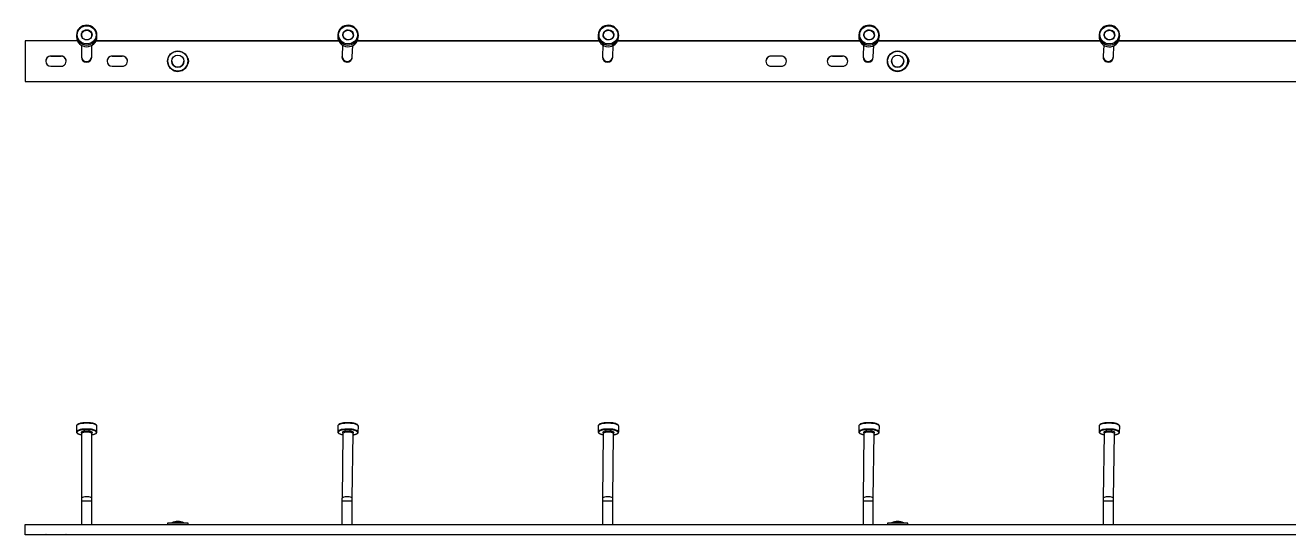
# Model space of a CAD drawing. Header units: millimetres. Extents: x 1364877 to 2662909, y 234189 to 1399913.
# Drawn here: x 2074149 to 2109622, y 752211 to 766522 of the extents above; entities that cross this region are included whole.
import ezdxf

# ---------------------------------------------------------------- set-up
doc = ezdxf.new("R2010")
doc.units = ezdxf.units.MM
doc.header["$LTSCALE"] = 5
doc.header["$MEASUREMENT"] = 0
doc.layers.add('A-CONC-LIN2', color=7, linetype='CONTINUOUS', lineweight=25)

msp = doc.modelspace()

# ---------------------------------------------------------------- linework, layer by layer
at = {"layer": 'A-CONC-LIN2'}
for p, q in [((2075585.3, 766247.1), (2075585, 766199)), ((2076161.7, 766195.4), (2076162, 766243.5)), ((2082924, 766257.7), (2082921.9, 766209.7)), ((2083498, 766183.6), (2083500.2, 766231.6)), ((2090234.5, 766256), (2090232.6, 766208)), ((2090808.9, 766185.6), (2090810.8, 766233.6)), ((2097552.2, 766257.4), (2097550.1, 766209.3)), ((2098126.3, 766184), (2098128.4, 766232)), ((2104299.6, 766260.1), (2104297, 766212.1)), ((2104872.9, 766180.7), (2104875.5, 766228.7)), ((2075608.7, 766087.4), (2074148.8, 766087.4)), ((2074148.8, 766087.4), (2074148.8, 764940.1)), ((2075728.4, 765958.3), (2075726.5, 765644)), ((2076013.3, 765642.2), (2076015.3, 765956.5)), ((2076137.5, 766086.3), (2082946, 766086.3)), ((2082945.5, 766087.4), (2076138, 766087.4)), ((2083055.8, 765963.6), (2083041.6, 765649.6)), ((2083328.1, 765636.6), (2083342.4, 765950.6)), ((2083474.7, 766086.3), (2090256.9, 766086.3)), ((2090256.3, 766087.4), (2083475.3, 766087.4)), ((2090368.2, 765962.7), (2090356, 765648.7)), ((2090642.6, 765637.5), (2090654.8, 765951.6)), ((2090785.5, 766086.3), (2097574.3, 766086.3)), ((2097573.8, 766087.4), (2090786, 766087.4)), ((2097684.4, 765963.4), (2097670.6, 765649.4)), ((2097957.1, 765636.8), (2097971, 765950.8)), ((2098103, 766086.3), (2104321, 766086.3)), ((2104320.5, 766087.4), (2098103.5, 766087.4)), ((2104428.7, 765964.7), (2104411.6, 765650.9)), ((2104698, 765635.3), (2104715.1, 765949.1)), ((2104850, 766086.3), (2111048.3, 766086.3)), ((2111047.8, 766087.4), (2104850.5, 766087.4)), ((2075152.7, 765657.2), (2074865.9, 765657.2)), ((2074865.9, 765656), (2074865.9, 765657.2)), ((2074865.9, 765656), (2075152.7, 765656)), ((2074865.9, 765656), (2074865.9, 765654.8)), ((2074865.9, 765654.8), (2075152.7, 765654.8)), ((2075152.7, 765656), (2075152.7, 765657.2)), ((2075152.7, 765656), (2075152.7, 765654.8)), ((2075726.4, 765631.2), (2075726.4, 765628.5)), ((2076873.8, 765657.2), (2076586.9, 765657.2)), ((2076586.9, 765656), (2076586.9, 765657.2)), ((2076586.9, 765656), (2076873.8, 765656)), ((2076586.9, 765656), (2076586.9, 765654.8)), ((2076586.9, 765654.8), (2076873.8, 765654.8)), ((2076873.8, 765656), (2076873.8, 765657.2)), ((2076873.8, 765656), (2076873.8, 765654.8)), ((2078145.2, 765513.9), (2078145.2, 765513.8)), ((2078261.4, 765514), (2078261.4, 765513.9)), ((2078602.6, 765513.9), (2078602.6, 765514)), ((2078718.9, 765513.8), (2078718.9, 765513.9)), ((2083040.9, 765631.2), (2083040.9, 765628.5)), ((2090355.4, 765631.2), (2090355.4, 765628.5)), ((2095375.2, 765657.2), (2095088.3, 765657.2)), ((2095088.3, 765656), (2095088.3, 765657.2)), ((2095375.2, 765656), (2095088.3, 765656)), ((2095375.2, 765656), (2095375.2, 765657.2)), ((2097096.2, 765657.2), (2096809.4, 765657.2)), ((2096809.4, 765656), (2096809.4, 765657.2)), ((2096809.4, 765656), (2097096.2, 765656)), ((2096809.4, 765656), (2096809.4, 765654.8)), ((2096809.4, 765654.8), (2097096.2, 765654.8)), ((2097096.2, 765656), (2097096.2, 765657.2)), ((2097096.2, 765656), (2097096.2, 765654.8)), ((2097669.9, 765631.2), (2097669.9, 765628.5)), ((2098353.8, 765513.9), (2098353.8, 765513.8)), ((2098470, 765514), (2098470, 765513.9)), ((2098811.2, 765513.9), (2098811.2, 765514)), ((2098927.5, 765513.8), (2098927.5, 765513.9)), ((2104410.7, 765631.2), (2104410.8, 765634.2)), ((2104410.7, 765631.2), (2104410.7, 765628.5)), ((2074865.9, 765370.3), (2075152.7, 765370.3)), ((2076586.9, 765370.3), (2076873.8, 765370.3)), ((2095088.3, 765370.3), (2095375.2, 765370.3)), ((2096809.4, 765370.3), (2097096.2, 765370.3)), ((2074148.8, 764940.1), (2160201.8, 764940.1)), ((2074148.8, 764938.9), (2074148.8, 764940.1)), ((2074148.8, 764938.9), (2160201.8, 764938.9)), ((2075869.8, 764938.9), (2075869.8, 764937.7)), ((2075585.3, 755260.8), (2075585, 755099.1)), ((2076161.7, 755098.1), (2076162, 755259.7)), ((2082923.8, 755264.1), (2082921.6, 755102.5)), ((2083498.3, 755094.7), (2083500.4, 755256.3)), ((2090234.3, 755263.6), (2090232.4, 755101.9)), ((2090809.1, 755095.3), (2090811, 755256.9)), ((2097552, 755264), (2097549.9, 755102.4)), ((2098126.5, 755094.8), (2098128.7, 755256.5)), ((2104299.3, 755264.9), (2104296.6, 755103.3)), ((2104873.3, 755093.9), (2104875.9, 755255.6)), ((2075585, 755099.1), (2075585, 755097.3)), ((2075729.8, 755054.3), (2075726.5, 753236)), ((2076013.3, 753235.5), (2076016.7, 755053.8)), ((2076161.6, 755096.5), (2076161.7, 755098.1)), ((2082921.6, 755102.5), (2082921.7, 755100)), ((2083065.9, 755056), (2083041.5, 753237.7)), ((2083328.3, 753233.8), (2083352.7, 755052.1)), ((2090232.4, 755101.9), (2090232.5, 755099.5)), ((2090376.9, 755055.7), (2090355.9, 753237.4)), ((2090642.7, 753234.1), (2090663.7, 755052.4)), ((2097549.9, 755102.4), (2097550, 755099.9)), ((2097694.2, 755055.9), (2097670.5, 753237.6)), ((2097957.3, 753233.9), (2097981, 755052.2)), ((2104296.6, 755103.3), (2104296.7, 755100.7)), ((2104440.8, 755056.4), (2104411.4, 753238.1)), ((2104698.2, 753233.4), (2104727.6, 755051.7)), ((2075726.4, 753155.2), (2075726.4, 752502.4)), ((2076013.3, 752502.4), (2076013.3, 753155.2)), ((2083040.9, 753155.2), (2083040.9, 752502.4)), ((2083327.8, 752502.4), (2083327.8, 753155.2)), ((2090355.4, 753155.2), (2090355.4, 752502.4)), ((2090642.3, 752502.4), (2090642.3, 753155.2)), ((2097669.9, 753155.2), (2097669.9, 752502.4)), ((2097956.8, 752502.4), (2097956.8, 753155.2)), ((2104410.7, 753155.2), (2104410.7, 752502.4)), ((2104697.6, 752502.4), (2104697.6, 753155.2)), ((2104698.2, 753233.4), (2104698, 753235.8)), ((2074148.8, 752215.6), (2074148.8, 752502.4)), ((2074148.8, 752502.4), (2160201.8, 752502.4)), ((2078145.2, 752531.6), (2078145.2, 752502.4)), ((2078261.4, 752547.4), (2078261.4, 752538.2)), ((2078602.6, 752538.3), (2078602.6, 752547.4)), ((2078718.9, 752502.4), (2078718.9, 752531.6)), ((2098353.8, 752531.6), (2098353.8, 752502.4)), ((2098470, 752547.4), (2098470, 752538.2)), ((2098811.2, 752538.3), (2098811.2, 752547.4)), ((2098927.5, 752502.4), (2098927.5, 752531.6)), ((2074148.8, 752215.6), (2160201.8, 752215.6)), ((2074148.8, 752210.8), (2074148.8, 752215.6)), ((2074884, 752210.8), (2074148.8, 752210.8)), ((2074865.9, 752213.8), (2074971.3, 752213.8)), ((2074865.9, 752212.6), (2074865.9, 752213.8)), ((2074884.1, 752212.6), (2074865.9, 752212.6)), ((2075083.7, 752213.8), (2075152.7, 752213.8)), ((2075869.8, 752210.8), (2075170.9, 752210.8))]:
    msp.add_line(p, q, dxfattribs=at)
for points in [[(2075875.3, 766506.2), (2075927, 766501), (2075976.7, 766486.2), (2076022.5, 766462.4), (2076062.5, 766430.5), (2076095.2, 766391.8), (2076119.5, 766347.6), (2076134.3, 766299.8), (2076139.1, 766250.2), (2076133.7, 766200.6), (2076118.3, 766152.9), (2076093.5, 766109.1), (2076060.2, 766070.8), (2076019.8, 766039.4), (2075973.8, 766016.2), (2075923.9, 766002), (2075872.1, 765997.4), (2075820.3, 766002.6), (2075770.6, 766017.4), (2075724.9, 766041.2), (2075684.9, 766073.1), (2075652.1, 766111.9), (2075627.8, 766156), (2075613, 766203.8), (2075608.3, 766253.5), (2075613.7, 766303.1), (2075629.1, 766350.7), (2075653.9, 766394.5), (2075687.1, 766432.9), (2075727.5, 766464.3), (2075773.6, 766487.5), (2075823.5, 766501.7), (2075875.3, 766506.2)], [(2075874.6, 766395.4), (2075913.3, 766390.3), (2075949.4, 766375.7), (2075980.2, 766352.7), (2076003.9, 766322.8), (2076018.6, 766288.1), (2076023.5, 766250.9), (2076018.1, 766213.8), (2076003, 766179.2), (2075979, 766149.6), (2075947.8, 766127), (2075911.6, 766112.9), (2075872.8, 766108.2), (2075834, 766113.4), (2075798, 766127.9), (2075767.1, 766151), (2075743.5, 766180.8), (2075728.7, 766215.6), (2075723.9, 766252.8), (2075729.2, 766289.9), (2075744.4, 766324.4), (2075768.4, 766354), (2075799.5, 766376.7), (2075835.8, 766390.8), (2075874.6, 766395.4)], [(2075874.5, 766381.2), (2075912, 766376), (2075946.7, 766361.3), (2075976, 766338.2), (2075997.7, 766308.4), (2076010.1, 766274.1), (2076012.5, 766237.8), (2076004.6, 766202.2), (2075986.9, 766170.1), (2075960.9, 766143.7), (2075928.3, 766125), (2075891.8, 766115.4), (2075853.9, 766115.7), (2075817.4, 766125.7), (2075785.1, 766144.8), (2075759.4, 766171.5), (2075742.2, 766203.9), (2075734.7, 766239.5), (2075737.5, 766275.8), (2075750.4, 766309.9), (2075772.5, 766339.5), (2075802, 766362.2), (2075836.9, 766376.5), (2075874.5, 766381.2)], [(2083224.1, 766505.3), (2083275.6, 766498.1), (2083324.7, 766481.3), (2083369.4, 766455.7), (2083408.1, 766422.3), (2083439.3, 766382.3), (2083461.8, 766337.2), (2083474.7, 766288.8), (2083477.5, 766239), (2083470.2, 766189.7), (2083452.9, 766142.7), (2083426.4, 766099.9), (2083391.6, 766062.9), (2083350, 766033.1), (2083303.1, 766011.7), (2083252.7, 765999.6), (2083200.7, 765997.1), (2083149.2, 766004.3), (2083100.1, 766021.1), (2083055.4, 766046.7), (2083016.7, 766080.1), (2082985.5, 766120.1), (2082963, 766165.2), (2082950.1, 766213.6), (2082947.3, 766263.4), (2082954.6, 766312.7), (2082971.9, 766359.7), (2082998.4, 766402.5), (2083033.2, 766439.5), (2083074.8, 766469.3), (2083121.7, 766490.6), (2083172.1, 766502.8), (2083224.1, 766505.3)], [(2083219, 766394.6), (2083257.5, 766388), (2083292.9, 766372), (2083322.9, 766347.8), (2083345.3, 766317), (2083358.7, 766281.7), (2083362.1, 766244.3), (2083355.3, 766207.4), (2083338.7, 766173.5), (2083313.6, 766144.9), (2083281.5, 766123.5), (2083244.8, 766110.9), (2083205.8, 766107.7), (2083167.3, 766114.4), (2083131.9, 766130.4), (2083101.9, 766154.6), (2083079.5, 766185.4), (2083066.1, 766220.7), (2083062.7, 766258.1), (2083069.5, 766295), (2083086.1, 766328.9), (2083111.2, 766357.5), (2083143.3, 766378.9), (2083180, 766391.5), (2083219, 766394.6)], [(2083218.3, 766380.4), (2083255.6, 766373.8), (2083289.7, 766357.7), (2083318.1, 766333.5), (2083338.5, 766302.8), (2083349.6, 766268), (2083350.6, 766231.7), (2083341.2, 766196.5), (2083322.3, 766165), (2083295.2, 766139.7), (2083262, 766122.3), (2083225.1, 766114.2), (2083187.2, 766115.9), (2083151.2, 766127.4), (2083119.7, 766147.7), (2083095, 766175.5), (2083079.1, 766208.5), (2083073, 766244.4), (2083077.3, 766280.5), (2083091.5, 766314.1), (2083114.7, 766342.8), (2083145.2, 766364.4), (2083180.6, 766377.2), (2083218.3, 766380.4)], [(2090532.9, 766505.6), (2090584.5, 766498.7), (2090633.7, 766482.2), (2090678.6, 766456.9), (2090717.5, 766423.7), (2090749, 766383.9), (2090771.8, 766339), (2090785, 766290.7), (2090788.1, 766240.9), (2090781.1, 766191.5), (2090764.1, 766144.4), (2090737.9, 766101.5), (2090703.4, 766064.2), (2090661.9, 766034.2), (2090615.1, 766012.5), (2090564.8, 766000), (2090512.9, 765997.2), (2090461.3, 766004.1), (2090412.2, 766020.5), (2090367.2, 766045.8), (2090328.3, 766079), (2090296.8, 766118.8), (2090274.1, 766163.7), (2090260.8, 766212), (2090257.7, 766261.8), (2090264.7, 766311.2), (2090281.7, 766358.3), (2090308, 766401.3), (2090342.5, 766438.5), (2090383.9, 766468.5), (2090430.7, 766490.2), (2090481, 766502.7), (2090532.9, 766505.6)], [(2090528.6, 766394.9), (2090567.1, 766388.4), (2090602.7, 766372.7), (2090632.8, 766348.7), (2090655.4, 766318), (2090669, 766282.8), (2090672.6, 766245.5), (2090666, 766208.5), (2090649.7, 766174.5), (2090624.8, 766145.7), (2090592.9, 766124.2), (2090556.2, 766111.2), (2090517.3, 766107.9), (2090478.7, 766114.3), (2090443.2, 766130), (2090413.1, 766154.1), (2090390.4, 766184.7), (2090376.8, 766219.9), (2090373.2, 766257.3), (2090379.8, 766294.2), (2090396.1, 766328.2), (2090421.1, 766357), (2090453, 766378.6), (2090489.6, 766391.5), (2090528.6, 766394.9)], [(2090528, 766380.7), (2090565.3, 766374.2), (2090599.5, 766358.4), (2090628, 766334.3), (2090648.7, 766303.8), (2090660, 766269.1), (2090661.2, 766232.7), (2090652.1, 766197.5), (2090633.4, 766165.9), (2090606.5, 766140.4), (2090573.4, 766122.8), (2090536.5, 766114.4), (2090498.6, 766115.9), (2090462.5, 766127.2), (2090430.9, 766147.3), (2090406.1, 766174.9), (2090389.9, 766207.8), (2090383.6, 766243.7), (2090387.6, 766279.8), (2090401.6, 766313.5), (2090424.7, 766342.3), (2090454.9, 766364.1), (2090490.3, 766377.2), (2090528, 766380.7)], [(2097852, 766505.4), (2097903.5, 766498.2), (2097952.6, 766481.5), (2097997.4, 766456), (2098036.1, 766422.6), (2098067.4, 766382.6), (2098089.9, 766337.6), (2098102.9, 766289.2), (2098105.8, 766239.4), (2098098.4, 766190.1), (2098081.2, 766143), (2098054.8, 766100.2), (2098020.1, 766063.2), (2097978.5, 766033.3), (2097931.6, 766011.9), (2097881.2, 765999.7), (2097829.3, 765997.1), (2097777.7, 766004.3), (2097728.7, 766021), (2097683.9, 766046.5), (2097645.1, 766079.9), (2097613.8, 766119.9), (2097591.3, 766164.9), (2097578.3, 766213.2), (2097575.5, 766263.1), (2097582.8, 766312.4), (2097600, 766359.4), (2097626.4, 766402.3), (2097661.1, 766439.3), (2097702.7, 766469.1), (2097749.6, 766490.6), (2097800, 766502.8), (2097852, 766505.4)], [(2097847, 766394.7), (2097885.5, 766388.1), (2097921, 766372.1), (2097951, 766348), (2097973.4, 766317.2), (2097986.8, 766281.9), (2097990.3, 766244.6), (2097983.5, 766207.7), (2097967, 766173.7), (2097941.9, 766145.1), (2097909.9, 766123.7), (2097873.2, 766110.9), (2097834.2, 766107.8), (2097795.7, 766114.4), (2097760.2, 766130.3), (2097730.2, 766154.5), (2097707.8, 766185.3), (2097694.4, 766220.5), (2097690.9, 766257.9), (2097697.7, 766294.8), (2097714.2, 766328.7), (2097739.3, 766357.4), (2097771.3, 766378.8), (2097808.1, 766391.5), (2097847, 766394.7)], [(2097846.4, 766380.5), (2097883.7, 766373.9), (2097917.8, 766357.9), (2097946.2, 766333.6), (2097966.7, 766303), (2097977.8, 766268.2), (2097978.8, 766231.9), (2097969.5, 766196.7), (2097950.6, 766165.2), (2097923.6, 766139.8), (2097890.4, 766122.4), (2097853.5, 766114.2), (2097815.6, 766115.9), (2097779.5, 766127.3), (2097748, 766147.7), (2097723.3, 766175.3), (2097707.4, 766208.4), (2097701.2, 766244.2), (2097705.4, 766280.4), (2097719.7, 766314), (2097742.8, 766342.7), (2097773.2, 766364.3), (2097808.6, 766377.2), (2097846.4, 766380.5)], [(2104602, 766504.9), (2104653.4, 766497.2), (2104702.3, 766480), (2104746.9, 766454), (2104785.3, 766420.2), (2104816.1, 766379.8), (2104838.2, 766334.6), (2104850.6, 766286.1), (2104852.9, 766236.3), (2104845.1, 766187), (2104827.4, 766140.2), (2104800.5, 766097.6), (2104765.4, 766060.9), (2104723.5, 766031.6), (2104676.4, 766010.6), (2104625.8, 765998.9), (2104573.9, 765996.9), (2104522.4, 766004.6), (2104473.5, 766021.8), (2104429, 766047.8), (2104390.6, 766081.7), (2104359.8, 766122), (2104337.7, 766167.2), (2104325.3, 766215.7), (2104322.9, 766265.6), (2104330.8, 766314.8), (2104348.5, 766361.6), (2104375.4, 766404.2), (2104410.5, 766440.9), (2104452.4, 766470.3), (2104499.5, 766491.2), (2104550, 766502.9), (2104602, 766504.9)], [(2104595.9, 766394.3), (2104634.3, 766387.3), (2104669.6, 766370.9), (2104699.3, 766346.4), (2104721.5, 766315.4), (2104734.5, 766280), (2104737.5, 766242.6), (2104730.4, 766205.8), (2104713.5, 766172.1), (2104688.1, 766143.7), (2104655.9, 766122.6), (2104619, 766110.3), (2104580, 766107.5), (2104541.6, 766114.6), (2104506.3, 766130.9), (2104476.5, 766155.4), (2104454.4, 766186.4), (2104441.4, 766221.8), (2104438.3, 766259.2), (2104445.5, 766296), (2104462.4, 766329.8), (2104487.8, 766358.1), (2104520, 766379.2), (2104556.9, 766391.5), (2104595.9, 766394.3)], [(2104595.1, 766380.1), (2104632.3, 766373.1), (2104666.3, 766356.7), (2104694.4, 766332.2), (2104714.5, 766301.3), (2104725.3, 766266.4), (2104725.9, 766230.1), (2104716.2, 766195), (2104697, 766163.7), (2104669.7, 766138.6), (2104636.3, 766121.5), (2104599.3, 766113.8), (2104561.5, 766115.9), (2104525.6, 766127.7), (2104494.3, 766148.3), (2104469.9, 766176.3), (2104454.2, 766209.5), (2104448.5, 766245.4), (2104453.1, 766281.5), (2104467.7, 766315), (2104491.1, 766343.4), (2104521.8, 766364.7), (2104557.3, 766377.2), (2104595.1, 766380.1)], [(2076162, 755259.7), (2076158.8, 755271.9), (2076145.6, 755287.1), (2076122.5, 755301.3), (2076090.4, 755314.1), (2076050.5, 755324.9), (2076004.2, 755333.3), (2075953.2, 755339.1), (2075899.3, 755342.1), (2075844.5, 755342.1), (2075790.7, 755339.1), (2075740, 755333.3), (2075694, 755324.8), (2075654.6, 755314.1), (2075623, 755301.3), (2075600.6, 755287.1), (2075588, 755271.9), (2075585.3, 755260.8)], [(2083500.4, 755256.3), (2083500.4, 755256.4), (2083495.4, 755272), (2083480.2, 755287.2), (2083455.2, 755301.4), (2083421.5, 755314.1), (2083380.2, 755324.9), (2083332.8, 755333.3), (2083281.1, 755339.1), (2083226.9, 755342.1), (2083172.1, 755342.1), (2083118.8, 755339.1), (2083068.8, 755333.3), (2083024.1, 755324.8), (2082986.1, 755314), (2082956.3, 755301.3), (2082935.7, 755287.1), (2082925.2, 755271.9), (2082923.8, 755264.1)], [(2090811, 755256.9), (2090806.3, 755272), (2090791.4, 755287.2), (2090766.8, 755301.4), (2090733.3, 755314.1), (2090692.2, 755324.9), (2090645, 755333.3), (2090593.4, 755339.1), (2090539.2, 755342.1), (2090484.4, 755342.1), (2090431, 755339.1), (2090380.9, 755333.3), (2090336, 755324.8), (2090297.8, 755314), (2090267.7, 755301.3), (2090246.8, 755287.1), (2090235.9, 755271.9), (2090234.3, 755263.6)], [(2098128.7, 755256.5), (2098123.7, 755272), (2098108.5, 755287.2), (2098083.6, 755301.4), (2098050, 755314.1), (2098008.7, 755324.9), (2097961.4, 755333.3), (2097909.6, 755339.1), (2097855.4, 755342.1), (2097800.7, 755342.1), (2097747.3, 755339.1), (2097697.4, 755333.3), (2097652.5, 755324.8), (2097614.5, 755314), (2097584.7, 755301.3), (2097564.1, 755287.1), (2097553.4, 755271.9), (2097552, 755264)], [(2104875.9, 755255.6), (2104875.9, 755256.4), (2104870.4, 755272), (2104854.7, 755287.2), (2104829.3, 755301.4), (2104795.2, 755314.1), (2104753.6, 755324.9), (2104705.9, 755333.3), (2104654, 755339.1), (2104599.7, 755342.1), (2104545, 755342.1), (2104491.8, 755339.1), (2104442.1, 755333.3), (2104397.6, 755324.8), (2104360, 755314), (2104330.6, 755301.3), (2104310.5, 755287.1), (2104300.4, 755271.9), (2104299.3, 755264.9)], [(2076161.7, 755098.1), (2076158.5, 755110.3), (2076145.3, 755125.5), (2076122.2, 755139.7), (2076090.1, 755152.4), (2076050.2, 755163.2), (2076003.9, 755171.7), (2075952.9, 755177.5), (2075899, 755180.4), (2075844.2, 755180.4), (2075790.4, 755177.5), (2075739.7, 755171.7), (2075693.7, 755163.2), (2075654.3, 755152.4), (2075622.7, 755139.7), (2075600.3, 755125.5), (2075587.7, 755110.3), (2075585, 755099.1)], [(2075606.7, 755104.2), (2075603.5, 755100.1), (2075598.6, 755084.9), (2075604.2, 755069.6), (2075620.1, 755054.9), (2075645.8, 755041.3), (2075680.2, 755029.5), (2075722, 755019.7), (2075729.8, 755018.3)], [(2076128.8, 755113.2), (2076126.5, 755114.9), (2076100.8, 755128.4), (2076066.4, 755140.3), (2076024.6, 755150), (2075976.9, 755157.2), (2075925.3, 755161.7), (2075871.7, 755163.2), (2075818.1, 755161.7), (2075766.6, 755157.2), (2075719.3, 755150), (2075677.9, 755140.3), (2075643.9, 755128.4), (2075618.8, 755114.8), (2075606.7, 755104.2)], [(2076019.3, 755061.3), (2076026.7, 755067.5), (2076031.8, 755079.2), (2076026.2, 755090.9), (2076010.1, 755101.8), (2075984.7, 755111.2), (2075951.7, 755118.3), (2075913.4, 755122.9), (2075872.3, 755124.4), (2075831.3, 755122.9), (2075793.2, 755118.3), (2075760.5, 755111.2), (2075735.5, 755101.8), (2075719.9, 755090.9), (2075714.8, 755079.2), (2075720.4, 755067.5), (2075726, 755062.8)], [(2076016.7, 755053.8), (2076016.3, 755056.9), (2076008.1, 755067.8), (2075989.9, 755077.6), (2075963.1, 755085.8), (2075929.6, 755091.6), (2075891.9, 755094.6), (2075852.9, 755094.6), (2075815.3, 755091.6), (2075782.1, 755085.8), (2075755.6, 755077.6), (2075737.8, 755067.8), (2075730.1, 755056.8), (2075729.8, 755054.3)], [(2076016.6, 755017.8), (2076027.3, 755019.7), (2076068.8, 755029.5), (2076102.7, 755041.4), (2076127.8, 755054.9), (2076143.1, 755069.6), (2076148.1, 755084.9), (2076142.5, 755100.2), (2076128.8, 755113.2)], [(2083498.3, 755094.3), (2083498.3, 755094.7), (2083493.3, 755110.4), (2083478, 755125.5), (2083453.1, 755139.8), (2083419.3, 755152.5), (2083378, 755163.3), (2083330.6, 755171.7), (2083278.9, 755177.5), (2083224.7, 755180.4), (2083169.9, 755180.4), (2083116.6, 755177.5), (2083066.7, 755171.6), (2083021.9, 755163.2), (2082983.9, 755152.4), (2082954.1, 755139.7), (2082933.6, 755125.4), (2082923, 755110.2), (2082921.6, 755102.5)], [(2082942.1, 755105.8), (2082938.2, 755100.1), (2082935.3, 755084.8), (2082942.9, 755069.5), (2082960.8, 755054.8), (2082988.3, 755041.3), (2083024.2, 755029.4), (2083065.4, 755020.1)], [(2083479.3, 755096.6), (2083476.6, 755100.2), (2083458.7, 755114.9), (2083431.2, 755128.4), (2083395.3, 755140.3), (2083352.2, 755150), (2083303.6, 755157.3), (2083251.4, 755161.7), (2083197.7, 755163.2), (2083144.3, 755161.7), (2083093.5, 755157.2), (2083047.2, 755150), (2083007.1, 755140.2), (2082974.8, 755128.3), (2082951.5, 755114.8), (2082942.1, 755105.8)], [(2083355, 755059.4), (2083364.4, 755067.5), (2083368, 755079.2), (2083360.8, 755090.9), (2083343.3, 755101.8), (2083316.7, 755111.2), (2083282.8, 755118.4), (2083243.9, 755122.9), (2083202.7, 755124.4), (2083161.9, 755122.9), (2083124.4, 755118.3), (2083092.8, 755111.1), (2083069, 755101.8), (2083054.9, 755090.9), (2083051.3, 755079.2), (2083058.5, 755067.5), (2083062, 755064.6)], [(2083352.7, 755052.1), (2083351.8, 755056.9), (2083342.2, 755067.8), (2083322.7, 755077.7), (2083294.8, 755085.8), (2083260.6, 755091.6), (2083222.6, 755094.6), (2083183.6, 755094.6), (2083146.5, 755091.6), (2083114, 755085.8), (2083088.6, 755077.6), (2083072.2, 755067.7), (2083066, 755056.8), (2083065.9, 755056)], [(2083352.3, 755016.2), (2083372.3, 755019.8), (2083412.4, 755029.5), (2083444.7, 755041.4), (2083467.9, 755054.9), (2083481.3, 755069.6), (2083484.2, 755084.9), (2083479.3, 755096.6)], [(2090809.1, 755094.7), (2090809.1, 755094.7), (2090804.4, 755110.3), (2090789.5, 755125.5), (2090764.9, 755139.7), (2090731.4, 755152.5), (2090690.4, 755163.3), (2090643.1, 755171.7), (2090591.5, 755177.5), (2090537.3, 755180.4), (2090482.6, 755180.4), (2090429.2, 755177.5), (2090379.1, 755171.7), (2090334.1, 755163.2), (2090295.9, 755152.4), (2090265.8, 755139.7), (2090244.9, 755125.4), (2090234, 755110.2), (2090232.4, 755101.9)], [(2090253.1, 755105.5), (2090249.3, 755100.1), (2090246.1, 755084.8), (2090253.4, 755069.5), (2090271, 755054.9), (2090298.1, 755041.3), (2090333.8, 755029.4), (2090376.4, 755019.8)], [(2090789.7, 755097.8), (2090787.9, 755100.2), (2090770.3, 755114.9), (2090743.1, 755128.4), (2090707.4, 755140.3), (2090664.5, 755150), (2090616.1, 755157.3), (2090564, 755161.7), (2090510.3, 755163.2), (2090456.9, 755161.7), (2090406, 755157.2), (2090359.5, 755150), (2090319.2, 755140.2), (2090286.6, 755128.4), (2090263, 755114.8), (2090253.1, 755105.5)], [(2090665.8, 755059.5), (2090675.1, 755067.5), (2090679, 755079.2), (2090672, 755090.9), (2090654.8, 755101.8), (2090628.3, 755111.2), (2090594.6, 755118.4), (2090555.8, 755122.9), (2090514.6, 755124.4), (2090473.8, 755122.9), (2090436.2, 755118.3), (2090404.3, 755111.1), (2090380.4, 755101.8), (2090366, 755090.9), (2090362.2, 755079.2), (2090369.1, 755067.5), (2090373, 755064.2)], [(2090663.7, 755052.4), (2090662.9, 755056.9), (2090653.5, 755067.8), (2090634.2, 755077.7), (2090606.5, 755085.8), (2090572.4, 755091.6), (2090534.4, 755094.6), (2090495.4, 755094.6), (2090458.2, 755091.6), (2090425.6, 755085.8), (2090400.1, 755077.6), (2090383.4, 755067.7), (2090376.9, 755056.8), (2090376.9, 755055.7)], [(2090663.3, 755016.5), (2090681.8, 755019.8), (2090722.1, 755029.5), (2090754.7, 755041.4), (2090778.2, 755054.9), (2090791.9, 755069.6), (2090795.2, 755084.9), (2090789.7, 755097.8)], [(2098126.5, 755094.4), (2098126.5, 755094.7), (2098121.6, 755110.3), (2098106.4, 755125.5), (2098081.5, 755139.7), (2098047.8, 755152.5), (2098006.6, 755163.3), (2097959.3, 755171.7), (2097907.5, 755177.5), (2097853.3, 755180.4), (2097798.5, 755180.4), (2097745.2, 755177.5), (2097695.2, 755171.7), (2097650.4, 755163.2), (2097612.4, 755152.4), (2097582.6, 755139.7), (2097561.9, 755125.4), (2097551.3, 755110.2), (2097549.9, 755102.4)], [(2097570.4, 755105.8), (2097566.5, 755100.1), (2097563.5, 755084.8), (2097571.1, 755069.5), (2097588.9, 755054.8), (2097616.3, 755041.3), (2097652.2, 755029.4), (2097693.7, 755020)], [(2098107.6, 755096.7), (2098104.9, 755100.2), (2098087.1, 755114.9), (2098059.7, 755128.4), (2098023.8, 755140.3), (2097980.8, 755150), (2097932.2, 755157.3), (2097880.1, 755161.7), (2097826.3, 755163.2), (2097773, 755161.7), (2097722.1, 755157.2), (2097675.8, 755150), (2097635.6, 755140.2), (2097603.3, 755128.4), (2097579.9, 755114.8), (2097570.4, 755105.8)], [(2097983.3, 755059.4), (2097992.7, 755067.5), (2097996.3, 755079.2), (2097989.2, 755090.9), (2097971.7, 755101.8), (2097945.1, 755111.2), (2097911.3, 755118.4), (2097872.4, 755122.9), (2097831.2, 755124.4), (2097790.4, 755122.9), (2097752.9, 755118.3), (2097721.2, 755111.1), (2097697.4, 755101.8), (2097683.2, 755090.9), (2097679.6, 755079.2), (2097686.7, 755067.5), (2097690.3, 755064.5)], [(2097981, 755052.2), (2097980.1, 755056.9), (2097970.6, 755067.8), (2097951.1, 755077.7), (2097923.3, 755085.8), (2097889.1, 755091.6), (2097851.1, 755094.6), (2097812, 755094.6), (2097774.9, 755091.6), (2097742.4, 755085.8), (2097717, 755077.6), (2097700.6, 755067.7), (2097694.3, 755056.8), (2097694.2, 755055.9)], [(2097980.6, 755016.3), (2098000.3, 755019.8), (2098040.4, 755029.5), (2098072.8, 755041.4), (2098096.1, 755054.9), (2098109.5, 755069.6), (2098112.5, 755084.9), (2098107.6, 755096.7)], [(2104873.3, 755093.8), (2104873.3, 755094.8), (2104867.8, 755110.4), (2104852.1, 755125.6), (2104826.7, 755139.8), (2104792.6, 755152.5), (2104750.9, 755163.3), (2104703.3, 755171.7), (2104651.4, 755177.5), (2104597.1, 755180.4), (2104542.4, 755180.4), (2104489.2, 755177.5), (2104439.5, 755171.6), (2104395, 755163.2), (2104357.4, 755152.4), (2104328, 755139.6), (2104307.9, 755125.4), (2104297.8, 755110.2), (2104296.6, 755103.3)], [(2104316.8, 755106.2), (2104312.8, 755100.1), (2104310.4, 755084.8), (2104318.5, 755069.5), (2104336.9, 755054.8), (2104364.7, 755041.3), (2104401, 755029.4), (2104440.3, 755020.5)], [(2104854.2, 755096.2), (2104851, 755100.2), (2104832.6, 755114.9), (2104804.8, 755128.4), (2104768.4, 755140.3), (2104725.1, 755150), (2104676.3, 755157.3), (2104624, 755161.7), (2104570.2, 755163.2), (2104516.9, 755161.7), (2104466.3, 755157.2), (2104420.2, 755150), (2104380.5, 755140.2), (2104348.6, 755128.3), (2104325.7, 755114.8), (2104316.8, 755106.2)], [(2104730.2, 755059.2), (2104739.7, 755067.5), (2104742.9, 755079.2), (2104735.4, 755090.9), (2104717.5, 755101.8), (2104690.6, 755111.2), (2104656.5, 755118.4), (2104617.5, 755122.9), (2104576.3, 755124.4), (2104535.6, 755122.9), (2104498.2, 755118.3), (2104466.8, 755111.1), (2104443.4, 755101.8), (2104429.6, 755090.9), (2104426.4, 755079.2), (2104433.9, 755067.5), (2104438.8, 755063.7)], [(2104727.6, 755051.7), (2104726.6, 755056.9), (2104716.6, 755067.8), (2104696.9, 755077.7), (2104668.7, 755085.8), (2104634.3, 755091.6), (2104596.2, 755094.6), (2104557.2, 755094.6), (2104520.2, 755091.6), (2104488, 755085.8), (2104462.9, 755077.6), (2104446.8, 755067.7), (2104440.9, 755056.8), (2104440.8, 755056.4)], [(2104727.1, 755015.8), (2104749.3, 755019.8), (2104789, 755029.5), (2104820.9, 755041.4), (2104843.8, 755055), (2104856.6, 755069.6), (2104859.1, 755084.9), (2104854.2, 755096.2)], [(2076013.3, 753235.8), (2076007.8, 753246.8), (2075992, 753257), (2075967.2, 753265.6), (2075935.1, 753272.1), (2075898.2, 753275.8), (2075859.3, 753276.5), (2075821.1, 753274.3), (2075786.5, 753269.2), (2075758.1, 753261.6), (2075738, 753252), (2075727.7, 753241.3), (2075726.5, 753236)], [(2083328.3, 753233.8), (2083328.1, 753235.8), (2083321.1, 753246.8), (2083304, 753257), (2083278, 753265.7), (2083245.2, 753272.1), (2083207.8, 753275.8), (2083168.8, 753276.6), (2083130.9, 753274.3), (2083097.1, 753269.1), (2083069.7, 753261.5), (2083050.9, 753252), (2083042.1, 753241.3), (2083041.5, 753237.7)], [(2090642.7, 753234.1), (2090642.6, 753235.8), (2090635.8, 753246.8), (2090618.9, 753257), (2090593.2, 753265.7), (2090560.4, 753272.1), (2090523.2, 753275.8), (2090484.1, 753276.5), (2090446.2, 753274.3), (2090412.2, 753269.2), (2090384.7, 753261.5), (2090365.7, 753252), (2090356.6, 753241.3), (2090355.9, 753237.4)], [(2097957.3, 753233.9), (2097957.1, 753235.8), (2097950.2, 753246.8), (2097933.1, 753257), (2097907.2, 753265.7), (2097874.3, 753272.1), (2097837, 753275.8), (2097798, 753276.6), (2097760.1, 753274.3), (2097726.2, 753269.1), (2097698.8, 753261.5), (2097680, 753252), (2097671.1, 753241.3), (2097670.5, 753237.6)], [(2104698, 753235.8), (2104690.6, 753246.8), (2104673.2, 753257), (2104647, 753265.7), (2104613.9, 753272.1), (2104576.5, 753275.8), (2104537.4, 753276.5), (2104499.7, 753274.3), (2104466, 753269.1), (2104438.9, 753261.5), (2104420.4, 753252), (2104411.9, 753241.3), (2104411.4, 753238.1)], [(2074865.9, 752212.6), (2074825.5, 752212.6), (2074788.3, 752212.7), (2074757.5, 752212.8), (2074735.4, 752213), (2074723.9, 752213.1), (2074723.9, 752213.3), (2074735.4, 752213.5), (2074757.5, 752213.6), (2074788.3, 752213.7), (2074825.5, 752213.8), (2074865.9, 752213.8)], [(2075152.7, 752213.8), (2075193.1, 752213.8), (2075230.3, 752213.7), (2075261.1, 752213.6), (2075283.2, 752213.5), (2075294.7, 752213.3), (2075294.7, 752213.1), (2075283.2, 752213), (2075261.1, 752212.8), (2075230.3, 752212.7), (2075193.1, 752212.6), (2075170.9, 752212.6)]]:
    msp.add_lwpolyline(points, dxfattribs=at)
for centre, radius in [((2078432, 765513.9), 286.8), ((2078432, 765513.9), 281.1), ((2078432, 765514), 170.6), ((2098640.6, 765513.9), 286.8), ((2098640.6, 765513.9), 281.1), ((2098640.6, 765514), 170.6)]:
    msp.add_circle(centre, radius, dxfattribs=at)
for centre, radius, start, end in [((2075867.4, 766239.5), 282.3, 88.39288, 178.46518), ((2075873.7, 766254.7), 288.5, 181.51206, 357.77953), ((2075880.3, 766240), 281.7, 0.717, 90.99774), ((2083205.7, 766239.1), 282.3, 86.12456, 176.22508), ((2083212.5, 766254), 288.5, 179.27387, 355.54207), ((2083218.5, 766239.1), 281.7, 358.47772, 88.72857), ((2090516.3, 766239.2), 282.3, 86.49859, 176.59509), ((2090523, 766254.2), 288.5, 179.64338, 355.91115), ((2090529.1, 766239.3), 281.7, 358.84812, 89.10185), ((2097833.9, 766239.1), 282.3, 86.19897, 176.30007), ((2097840.7, 766254.1), 288.5, 179.34844, 355.61577), ((2097846.8, 766239.1), 281.7, 358.55182, 88.80369), ((2104581.1, 766238.9), 282.3, 85.58874, 175.69747), ((2104588.1, 766253.8), 288.5, 178.74584, 355.01347), ((2104594, 766238.8), 281.7, 357.94982, 88.19129), ((2075873.4, 766206.6), 288.5, 181.51229, 357.7793), ((2083210.4, 766206), 288.5, 179.27391, 355.54203), ((2090521.2, 766206.2), 288.5, 179.64337, 355.91116), ((2097838.6, 766206.1), 288.5, 179.34771, 355.61582), ((2104585.5, 766205.8), 288.5, 178.74584, 355.0135), ((2074865.9, 765513.8), 143.4, 90.00056, 269.99952), ((2074865.9, 765512.6), 143.4, 89.99996, 179.99985), ((2074865.9, 765511.4), 143.4, 89.99899, 180.00067), ((2074865.9, 765512.6), 143.4, 100.42735, 180.00156), ((2075152.7, 765513.8), 143.4, 269.99973, 90.00034), ((2075152.7, 765512.6), 143.4, 0.00089, 90.00005), ((2075152.7, 765511.4), 143.4, 359.99805, 90.00289), ((2075869.8, 765631.2), 143.4, 179.94932, 359.64023), ((2075869.8, 765628.5), 143.4, 180.00089, 359.99983), ((2075869.9, 765647.9), 143.5, 181.55653, 357.7297), ((2076586.9, 765513.8), 143.4, 90.00056, 269.99952), ((2076586.9, 765512.6), 143.4, 89.99996, 179.99985), ((2076586.9, 765511.4), 143.4, 89.99899, 180.00067), ((2076873.8, 765513.8), 143.4, 269.99973, 90.00034), ((2076873.8, 765512.6), 143.4, 0.00089, 90.00005), ((2076873.8, 765511.4), 143.4, 359.99805, 90.00289), ((2078432, 765513.8), 286.8, 180.00086, 212.18085), ((2078432, 765513.8), 286.8, 212.18067, 359.9995), ((2078432, 765513.9), 170.6, 180.00078, 359.99974), ((2078595, 765513.8), 143.3, 318.86588, 41.0888), ((2078594.8, 765512.6), 143.4, 359.99913, 40.63959), ((2078594.8, 765511.4), 143.4, 1.93, 40.23761), ((2083184.3, 765631.2), 143.4, 179.02076, 357.37105), ((2083184.3, 765628.5), 143.4, 179.99957, 359.99978), ((2083185.1, 765647.9), 143.5, 179.31922, 355.46086), ((2090498.8, 765631.2), 143.4, 179.284, 357.74479), ((2090498.8, 765628.5), 143.4, 180.00048, 0.00024), ((2090499.5, 765647.9), 143.5, 179.68803, 355.83463), ((2095088.3, 765513.8), 143.4, 89.99975, 270.00021), ((2095088.3, 765512.6), 143.4, 90.00107, 179.99866), ((2095375.2, 765513.8), 143.4, 269.99971, 90.00045), ((2095375.2, 765512.6), 143.4, 0.00093, 90.00017), ((2096809.4, 765513.8), 143.4, 89.99974, 270.00051), ((2096809.4, 765512.6), 143.4, 89.99835, 180.0001), ((2096809.4, 765511.4), 143.4, 90.00132, 179.99833), ((2097096.2, 765513.8), 143.4, 269.99963, 90.00045), ((2097096.2, 765512.6), 143.4, 0.0013, 89.99964), ((2097096.2, 765511.4), 143.4, 0.0003, 90.00064), ((2097813.3, 765631.2), 143.4, 179.0763, 357.44677), ((2097813.3, 765628.5), 143.4, 180.00004, 359.99931), ((2097814.1, 765647.9), 143.5, 179.39337, 355.53583), ((2098640.6, 765513.8), 286.8, 180.00002, 359.99933), ((2098640.6, 765513.9), 170.6, 179.99984, 359.99954), ((2098817.3, 765513.8), 143.4, 306.98822, 52.96979), ((2098817.3, 765512.6), 143.4, 359.99907, 52.5894), ((2098817.3, 765511.4), 143.4, 0.00045, 52.21658), ((2104554.2, 765631.2), 143.4, 180.00109, 356.83542), ((2104554.2, 765628.5), 143.4, 180.00022, 0.0005), ((2104555.1, 765647.9), 143.5, 178.79121, 354.92467), ((2075870.1, 739373.6), 13782.3, 89.40507, 90.59754), ((2083184.3, 740619), 12537, 89.34429, 90.65523), ((2090498.8, 740651.1), 12504.9, 89.3426, 90.65691), ((2097813.3, 740664.7), 12491.3, 89.3419, 90.65764), ((2104554.1, 740602.2), 12553.7, 89.34515, 90.65435), ((2078183.1, 751420.1), 1112.1, 89.68255, 91.95322), ((2078188.6, 751400.7), 1137.3, 89.72304, 91.89882), ((2078416.2, 720751.4), 31781.6, 89.45428, 90.40909), ((2078416.6, 721208.5), 31330.2, 89.45779, 90.40698), ((2078432, 752130.6), 450.3, 67.74098, 112.25902), ((2078432.1, 738210.5), 14337.8, 89.31858, 90.68198), ((2098640.5, 727497), 25036.2, 89.3433, 90.65622), ((2098640.6, 727876), 24662.9, 89.34681, 90.65295), ((2098640.6, 752130.6), 450.3, 67.74098, 112.25902), ((2098640.7, 736965.4), 15582.9, 89.37306, 90.62752)]:
    msp.add_arc(centre, radius, start, end, dxfattribs=at)
for points, knots in [([(2075726.5, 765644), (2075726.5, 765641.7), (2075726.4, 765637), (2075726.4, 765633.7), (2075726.4, 765632.4), (2075726.4, 765632.1), (2075726.4, 765631.8), (2075726.4, 765631.6), (2075726.4, 765631.3), (2075726.4, 765631.2)], [0, 0, 0, 0, 0.3262682, 0.6624034, 0.838085, 0.9380014, 0.975509, 0.9918731, 1, 1, 1, 1]), ([(2076013.3, 765630.6), (2076013.3, 765630.6), (2076013.3, 765630.6), (2076013.3, 765630.7), (2076013.3, 765633.2), (2076013.3, 765638.9), (2076013.3, 765642.2)], [0, 0, 0, 0, 0.0033321, 0.0751052, 0.4580248, 1, 1, 1, 1]), ([(2083041.6, 765649.6), (2083041.5, 765647.3), (2083041.3, 765642.5), (2083041.1, 765639.3), (2083041.1, 765637.8), (2083041, 765637.1), (2083041, 765636.4), (2083041, 765635.3), (2083040.9, 765633.5), (2083040.9, 765632), (2083040.9, 765631.2)], [0, 0, 0, 0, 0.3150464, 0.6396837, 0.8021855, 0.8836667, 0.9253196, 0.9489338, 0.9695236, 1, 1, 1, 1]), ([(2083327.6, 765625.6), (2083327.6, 765625.6), (2083327.6, 765625.4), (2083327.8, 765627.9), (2083328, 765633.2), (2083328.1, 765636.6)], [0, 0, 0, 0, 0.0468004, 0.3860203, 1, 1, 1, 1]), ([(2090356, 765648.7), (2090355.9, 765646.3), (2090355.7, 765641.6), (2090355.6, 765638.3), (2090355.5, 765637), (2090355.5, 765636.3), (2090355.5, 765635.7), (2090355.5, 765634.8), (2090355.4, 765633.2), (2090355.4, 765632), (2090355.4, 765631.2)], [0, 0, 0, 0, 0.3172498, 0.6442053, 0.8078494, 0.8898595, 0.9314996, 0.9544186, 0.9718729, 1, 1, 1, 1]), ([(2090642.2, 765626.4), (2090642.2, 765626.4), (2090642.2, 765626.3), (2090642.3, 765628.8), (2090642.5, 765634.1), (2090642.6, 765637.5)], [0, 0, 0, 0, 0.0524945, 0.3966148, 1, 1, 1, 1]), ([(2097670.6, 765649.4), (2097670.5, 765647.1), (2097670.3, 765642.4), (2097670.1, 765639.1), (2097670.1, 765637.7), (2097670, 765637), (2097670, 765636.3), (2097670, 765635.2), (2097669.9, 765633.4), (2097669.9, 765632), (2097669.9, 765631.2)], [0, 0, 0, 0, 0.3155125, 0.6406319, 0.8033708, 0.8849638, 0.926551, 0.9500236, 0.9699316, 1, 1, 1, 1]), ([(2097956.7, 765625.8), (2097956.7, 765625.7), (2097956.7, 765625.6), (2097956.8, 765628.1), (2097957, 765633.4), (2097957.1, 765636.8)], [0, 0, 0, 0, 0.0475008, 0.3871973, 1, 1, 1, 1]), ([(2104411.6, 765650.9), (2104411.5, 765648.6), (2104411.2, 765643.9), (2104411, 765640.6), (2104411, 765639.1), (2104410.9, 765638.3), (2104410.9, 765637.5), (2104410.8, 765636.2), (2104410.8, 765634.1), (2104410.7, 765632.3), (2104410.7, 765631.2)], [0, 0, 0, 0, 0.3117082, 0.6330319, 0.7938648, 0.8746601, 0.91625, 0.9370988, 0.9605662, 1, 1, 1, 1]), ([(2104697.4, 765624.4), (2104697.4, 765624.4), (2104697.4, 765624.2), (2104697.5, 765626.7), (2104697.8, 765631.9), (2104698, 765635.3)], [0, 0, 0, 0, 0.0457778, 0.3870122, 1, 1, 1, 1]), ([(2075831.9, 755357.7), (2075824.1, 755357.4), (2075799.6, 755356.6), (2075760.3, 755352.4), (2075715.9, 755345.3), (2075676.2, 755335.8), (2075642.2, 755323.9), (2075615.7, 755310), (2075597.7, 755294.3), (2075586.9, 755277.9), (2075586.3, 755266.4), (2075586.1, 755261.7)], [0, 0, 0, 0, 0.060176, 0.1884533, 0.3171831, 0.446813, 0.5781313, 0.712666, 0.8331792, 0.9324096, 1, 1, 1, 1]), ([(2076067.4, 755335), (2076060.9, 755337), (2076042.2, 755342.6), (2076005.1, 755349.4), (2075958.3, 755355.4), (2075908.7, 755358.5), (2075866, 755359.3), (2075840.7, 755358.1), (2075831.9, 755357.7)], [0, 0, 0, 0, 0.1071816, 0.3069537, 0.5043447, 0.7005584, 0.8962534, 1, 1, 1, 1]), ([(2076160.9, 755258.1), (2076161.2, 755261.8), (2076162, 755272.2), (2076153.7, 755287.8), (2076139.4, 755303.3), (2076117.2, 755317.2), (2076093, 755328.1), (2076073.6, 755333.3), (2076067.4, 755335)], [0, 0, 0, 0, 0.0933261, 0.2635605, 0.4406887, 0.6516072, 0.8891085, 1, 1, 1, 1]), ([(2083160.1, 755357.6), (2083151, 755357.3), (2083125.2, 755356.3), (2083085.4, 755351.8), (2083042.2, 755344.5), (2083004.1, 755334.6), (2082971.9, 755322.3), (2082947.8, 755308.1), (2082932.2, 755291.9), (2082923.9, 755276.3), (2082924.6, 755266.8), (2082924.8, 755263.9)], [0, 0, 0, 0, 0.0726569, 0.20408924, 0.33610334, 0.46924826, 0.60450057, 0.74378415, 0.85795566, 0.95637712, 1, 1, 1, 1]), ([(2083397.4, 755335.4), (2083389.7, 755337.6), (2083369.3, 755343.3), (2083330.1, 755350.1), (2083282.4, 755355.8), (2083232.5, 755358.7), (2083191, 755359.3), (2083167.4, 755358), (2083160.1, 755357.6)], [0, 0, 0, 0, 0.1216514, 0.3213244, 0.51907, 0.7158781, 0.9123267, 1, 1, 1, 1]), ([(2083499.6, 755256.1), (2083499.4, 755261.5), (2083499.1, 755273.6), (2083488.6, 755289.7), (2083472.3, 755304.8), (2083447.6, 755318.7), (2083422.1, 755329.2), (2083402.8, 755334), (2083397.4, 755335.4)], [0, 0, 0, 0, 0.1307806, 0.2926562, 0.470514, 0.6835049, 0.9109583, 1, 1, 1, 1]), ([(2090472.2, 755357.6), (2090463, 755357.3), (2090437.3, 755356.3), (2090397.3, 755351.8), (2090354, 755344.5), (2090315.7, 755334.6), (2090283.3, 755322.3), (2090259, 755308.2), (2090243.1, 755292), (2090234.6, 755276.2), (2090235.2, 755266.5), (2090235.3, 755263.4)], [0, 0, 0, 0, 0.0724767, 0.2033426, 0.3347783, 0.4673144, 0.6019126, 0.7404366, 0.8551157, 0.9534033, 1, 1, 1, 1]), ([(2090709.2, 755335.4), (2090701.5, 755337.6), (2090681.2, 755343.3), (2090642.1, 755350.1), (2090594.4, 755355.8), (2090544.5, 755358.7), (2090503.1, 755359.3), (2090479.5, 755358), (2090472.2, 755357.6)], [0, 0, 0, 0, 0.1221683, 0.3218155, 0.5195016, 0.7162197, 0.9125638, 1, 1, 1, 1]), ([(2090810, 755256.5), (2090810, 755261.7), (2090809.8, 755273.6), (2090799.5, 755289.7), (2090783.5, 755304.8), (2090759.1, 755318.7), (2090733.8, 755329.1), (2090714.6, 755334), (2090709.2, 755335.4)], [0, 0, 0, 0, 0.1272084, 0.2902556, 0.4683211, 0.6816395, 0.9108066, 1, 1, 1, 1]), ([(2097788.6, 755357.6), (2097779.5, 755357.3), (2097753.8, 755356.3), (2097713.9, 755351.8), (2097670.7, 755344.5), (2097632.5, 755334.6), (2097600.3, 755322.3), (2097576.1, 755308.1), (2097560.5, 755291.9), (2097552.2, 755276.3), (2097552.8, 755266.7), (2097553, 755263.8)], [0, 0, 0, 0, 0.072612, 0.203928, 0.3358273, 0.4688484, 0.6039731, 0.7431094, 0.8573772, 0.955767, 1, 1, 1, 1]), ([(2098025.9, 755335.4), (2098018.2, 755337.6), (2097997.8, 755343.3), (2097958.6, 755350.1), (2097910.9, 755355.8), (2097861, 755358.7), (2097819.6, 755359.3), (2097795.9, 755358), (2097788.6, 755357.6)], [0, 0, 0, 0, 0.1217381, 0.3214062, 0.5191425, 0.7159319, 0.9123604, 1, 1, 1, 1]), ([(2098127.8, 755256.2), (2098127.6, 755261.5), (2098127.4, 755273.6), (2098116.9, 755289.7), (2098100.7, 755304.8), (2098076, 755318.7), (2098050.5, 755329.2), (2098031.3, 755334), (2098025.9, 755335.4)], [0, 0, 0, 0, 0.1300527, 0.2921602, 0.4700575, 0.68311, 0.9109136, 1, 1, 1, 1]), ([(2104533.4, 755357.6), (2104524.2, 755357.3), (2104498.6, 755356.3), (2104458.9, 755351.8), (2104415.9, 755344.5), (2104378, 755334.6), (2104346.1, 755322.3), (2104322.3, 755308), (2104307.1, 755291.7), (2104299.1, 755276.1), (2104300.1, 755266.9), (2104300.4, 755264.2)], [0, 0, 0, 0, 0.0729401, 0.2049018, 0.3374751, 0.4712174, 0.6071448, 0.7472536, 0.8604326, 0.9588358, 1, 1, 1, 1]), ([(2104771, 755335.5), (2104763.3, 755337.6), (2104742.8, 755343.3), (2104703.5, 755350.1), (2104655.7, 755355.8), (2104605.7, 755358.7), (2104564.3, 755359.3), (2104540.7, 755358), (2104533.4, 755357.6)], [0, 0, 0, 0, 0.1211668, 0.3208693, 0.5187074, 0.7156463, 0.9122454, 1, 1, 1, 1]), ([(2104875.2, 755255.5), (2104874.9, 755261.2), (2104874.3, 755273.5), (2104863.5, 755289.8), (2104846.9, 755304.8), (2104821.8, 755318.7), (2104795.9, 755329.2), (2104776.5, 755334.1), (2104771, 755335.5)], [0, 0, 0, 0, 0.1361307, 0.2963885, 0.4740259, 0.6864956, 0.911479, 1, 1, 1, 1]), ([(2075586.1, 755096.3), (2075586, 755094), (2075585.8, 755085.6), (2075594.2, 755072.4), (2075609.6, 755057.8), (2075633.5, 755044.3), (2075666, 755032.2), (2075698.7, 755023.3), (2075721.7, 755019.5), (2075729.8, 755018.1)], [0, 0, 0, 0, 0.0557191, 0.2016243, 0.3569135, 0.5359428, 0.7209192, 0.902681, 1, 1, 1, 1]), ([(2075728.5, 755061.7), (2075728.3, 755061.9), (2075727.3, 755062.8), (2075730.4, 755058), (2075729.7, 755055.5), (2075729.7, 755055.3)], [0, 0, 0, 0, 0.1608473, 0.9120683, 1, 1, 1, 1]), ([(2076016.6, 755017.6), (2076025.1, 755019), (2076048.3, 755022.8), (2076080.8, 755031.6), (2076113.2, 755043.6), (2076137.7, 755057.3), (2076153.3, 755072.4), (2076161.3, 755085.9), (2076160.8, 755093.7), (2076160.7, 755095.6)], [0, 0, 0, 0, 0.1025367, 0.2813148, 0.4616579, 0.644861, 0.8122927, 0.9562216, 1, 1, 1, 1]), ([(2076017.2, 755054.1), (2076017.2, 755056.2), (2076017.3, 755060.5), (2076017.9, 755060.9), (2076018.2, 755061.1)], [0, 0, 0, 0, 0.4781399, 1, 1, 1, 1]), ([(2082922.9, 755098.7), (2082923.1, 755095.1), (2082923.6, 755085.3), (2082934.1, 755071.5), (2082951.4, 755057.1), (2082977.5, 755043.5), (2083012, 755031.6), (2083042, 755023.6), (2083061.3, 755020.5), (2083065.4, 755019.8)], [0, 0, 0, 0, 0.0883534, 0.2352018, 0.3983889, 0.5828517, 0.7684113, 0.9509, 1, 1, 1, 1]), ([(2083064.2, 755063.9), (2083064.2, 755063.9), (2083063, 755064.9), (2083066.5, 755061.1), (2083065.7, 755057.7), (2083065.5, 755056.9)], [0, 0, 0, 0, 0.02267966, 0.7626055, 1, 1, 1, 1]), ([(2083352.2, 755015.9), (2083363.9, 755017.8), (2083390.1, 755022.2), (2083424.6, 755031.7), (2083455.5, 755043.8), (2083478.4, 755057.6), (2083492.2, 755073), (2083498.9, 755086.2), (2083497.8, 755093), (2083497.6, 755094)], [0, 0, 0, 0, 0.1415507, 0.3178046, 0.4958164, 0.6770667, 0.8356337, 0.9746511, 1, 1, 1, 1]), ([(2083353.2, 755052.7), (2083353, 755053.5), (2083352.3, 755056.8), (2083355.7, 755060.8), (2083354.5, 755059.9), (2083354.4, 755059.8)], [0, 0, 0, 0, 0.2477029, 0.9235022, 1, 1, 1, 1]), ([(2090233.8, 755098.3), (2090233.9, 755094.7), (2090234.4, 755085.1), (2090244.6, 755071.4), (2090261.7, 755057), (2090287.6, 755043.5), (2090321.9, 755031.5), (2090352.2, 755023.5), (2090371.9, 755020.2), (2090376.4, 755019.5)], [0, 0, 0, 0, 0.0848293, 0.2315585, 0.3939148, 0.5779465, 0.7634844, 0.9459294, 1, 1, 1, 1]), ([(2090375.2, 755063.5), (2090375.2, 755063.6), (2090374, 755064.5), (2090377.4, 755060.6), (2090376.6, 755057.4), (2090376.4, 755056.7)], [0, 0, 0, 0, 0.0447923, 0.7862401, 1, 1, 1, 1]), ([(2090663.3, 755016.1), (2090674.4, 755018), (2090700.2, 755022.3), (2090734.3, 755031.7), (2090765.5, 755043.7), (2090788.6, 755057.6), (2090802.7, 755072.9), (2090809.7, 755086.1), (2090808.6, 755093.2), (2090808.4, 755094.4)], [0, 0, 0, 0, 0.1350585, 0.3116316, 0.4899225, 0.6713862, 0.8313912, 0.9710541, 1, 1, 1, 1]), ([(2090664.2, 755052.9), (2090664, 755053.9), (2090663.3, 755057.3), (2090666.7, 755061.1), (2090665.5, 755060.2), (2090665.4, 755060.1)], [0, 0, 0, 0, 0.2741202, 0.9465316, 1, 1, 1, 1]), ([(2097551.2, 755098.6), (2097551.4, 755095), (2097551.9, 755085.3), (2097562.3, 755071.5), (2097579.5, 755057.1), (2097605.6, 755043.5), (2097640.1, 755031.6), (2097670.1, 755023.6), (2097689.6, 755020.4), (2097693.7, 755019.7)], [0, 0, 0, 0, 0.0876473, 0.2344769, 0.3974876, 0.581859, 0.7674117, 0.949897, 1, 1, 1, 1]), ([(2097692.5, 755063.8), (2097692.5, 755063.8), (2097691.3, 755064.8), (2097694.8, 755061), (2097693.9, 755057.6), (2097693.8, 755056.8)], [0, 0, 0, 0, 0.027109, 0.7673315, 1, 1, 1, 1]), ([(2097980.6, 755015.9), (2097992.1, 755017.8), (2098018.2, 755022.2), (2098052.7, 755031.7), (2098083.6, 755043.8), (2098106.5, 755057.6), (2098120.4, 755073), (2098127.2, 755086.1), (2098126, 755093), (2098125.8, 755094.1)], [0, 0, 0, 0, 0.1402497, 0.3165659, 0.4946329, 0.6759277, 0.8347803, 0.9739126, 1, 1, 1, 1]), ([(2097981.5, 755052.7), (2097981.3, 755053.6), (2097980.6, 755056.9), (2097984, 755060.9), (2097982.8, 755059.9), (2097982.7, 755059.8)], [0, 0, 0, 0, 0.2529776, 0.9280143, 1, 1, 1, 1]), ([(2104297.9, 755099.4), (2104298.2, 755095.5), (2104298.9, 755085.6), (2104309.6, 755071.6), (2104327.2, 755057.2), (2104353.6, 755043.7), (2104388.5, 755031.7), (2104418, 755023.8), (2104436.8, 755020.8), (2104440.3, 755020.2)], [0, 0, 0, 0, 0.09360389, 0.24066112, 0.40506615, 0.59014871, 0.77571994, 0.95826375, 1, 1, 1, 1]), ([(2104439.1, 755064.3), (2104439.9, 755063.4), (2104441.1, 755062), (2104440.5, 755058.3), (2104440.3, 755057.2)], [0, 0, 0, 0, 0.7292429, 1, 1, 1, 1]), ([(2104727.1, 755015.4), (2104739.5, 755017.5), (2104766.4, 755022), (2104801.3, 755031.7), (2104831.9, 755043.8), (2104854.3, 755057.7), (2104867.7, 755073.1), (2104874.1, 755086.2), (2104872.9, 755092.8), (2104872.7, 755093.6)], [0, 0, 0, 0, 0.1508652, 0.3266538, 0.5042461, 0.6851751, 0.8416702, 0.979808, 1, 1, 1, 1]), ([(2104728.1, 755052.3), (2104727.9, 755053), (2104727.2, 755056.1), (2104730.5, 755060.3), (2104729.4, 755059.4), (2104729.2, 755059.3)], [0, 0, 0, 0, 0.2111226, 0.8932502, 1, 1, 1, 1]), ([(2075726.5, 753236), (2075726.5, 753227.4), (2075726.4, 753203.1), (2075726.4, 753175.8), (2075726.4, 753157.4), (2075726.4, 753155.2)], [0, 0, 0, 0, 0.3269098, 0.9184122, 1, 1, 1, 1]), ([(2076013.3, 753155.2), (2076013.3, 753164), (2076013.3, 753188.9), (2076013.3, 753215.8), (2076013.3, 753233.4), (2076013.3, 753235.5)], [0, 0, 0, 0, 0.32693978, 0.9182212, 1, 1, 1, 1]), ([(2083041.5, 753237.7), (2083041.4, 753228.9), (2083041.1, 753204.1), (2083040.9, 753176.2), (2083040.9, 753157.4), (2083040.9, 753155.2)], [0, 0, 0, 0, 0.32703941, 0.91838091, 1, 1, 1, 1]), ([(2083327.8, 753155.2), (2083327.8, 753163.8), (2083327.8, 753188.2), (2083328, 753214.6), (2083328.3, 753231.7), (2083328.3, 753233.8)], [0, 0, 0, 0, 0.32701748, 0.91762687, 1, 1, 1, 1]), ([(2090355.9, 753237.4), (2090355.8, 753228.6), (2090355.5, 753203.9), (2090355.4, 753176.1), (2090355.4, 753157.4), (2090355.4, 753155.2)], [0, 0, 0, 0, 0.3270221, 0.9183614, 1, 1, 1, 1]), ([(2090642.3, 753155.2), (2090642.3, 753163.9), (2090642.3, 753188.4), (2090642.5, 753214.8), (2090642.7, 753232), (2090642.7, 753234.1)], [0, 0, 0, 0, 0.3270372, 0.917741, 1, 1, 1, 1]), ([(2097670.5, 753237.6), (2097670.3, 753228.8), (2097670.1, 753204.1), (2097669.9, 753176.2), (2097669.9, 753157.4), (2097669.9, 753155.2)], [0, 0, 0, 0, 0.3270404, 0.9184043, 1, 1, 1, 1]), ([(2097956.8, 753155.2), (2097956.8, 753163.9), (2097956.8, 753188.3), (2097957, 753214.6), (2097957.2, 753231.8), (2097957.3, 753233.9)], [0, 0, 0, 0, 0.3270499, 0.9175994, 1, 1, 1, 1]), ([(2104411.4, 753238.1), (2104411.3, 753229.2), (2104410.9, 753204.3), (2104410.7, 753176.3), (2104410.7, 753157.4), (2104410.7, 753155.2)], [0, 0, 0, 0, 0.3270741, 0.9184281, 1, 1, 1, 1]), ([(2104697.6, 753155.2), (2104697.6, 753163.8), (2104697.6, 753188.1), (2104697.9, 753214.3), (2104698.2, 753231.3), (2104698.2, 753233.4)], [0, 0, 0, 0, 0.3270707, 0.9174697, 1, 1, 1, 1])]:
    msp.add_open_spline(points, degree=3, knots=knots, dxfattribs=at)

doc.saveas('drawing.dxf')
